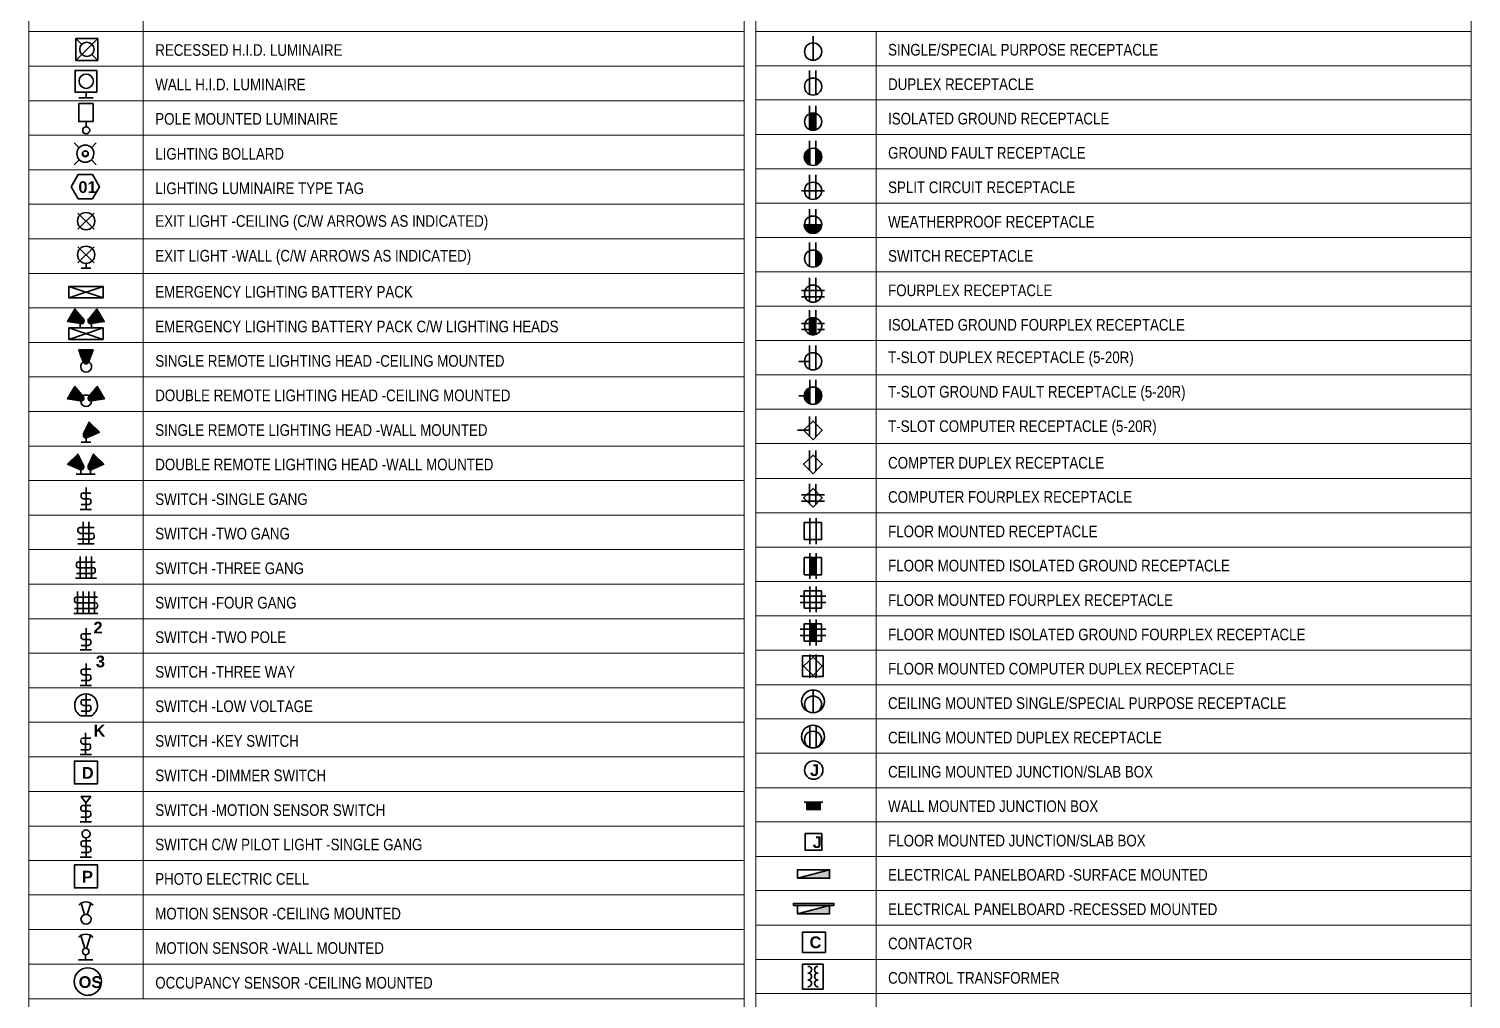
# Model space of a CAD drawing. Header units: millimetres. Extents: x -50.9 to 35.9, y -72.5 to 23.3.
# Drawn here: x 16.67 to 26.59, y 10.69 to 17.36 of the extents above; entities that cross this region are included whole.
import ezdxf

# ---------------------------------------------------------------- set-up
doc = ezdxf.new("R2010")
doc.units = ezdxf.units.MM
doc.layers.add('PDF2_Geometry', color=7, linetype='Continuous')
doc.layers.add('PDF2_Text', color=7, linetype='Continuous')
doc.layers.add('PDF2_Solid Fills', color=7, linetype='Continuous', true_color=0x7f7f7f)
doc.styles.add('PDF Arial Narrow', font='ARIALN.TTF')
doc.styles.add('PDF ArialRoundedMT Bold', font='arialbd.ttf')

msp = doc.modelspace()

# ---------------------------------------------------------------- hatches: boundary and pattern name
at = {"layer": 'PDF2_Solid Fills', "transparency": 33554559}
for points in [[(22.0769, 16.6661), (22.0835, 16.6661), (22.0835, 16.7778), (22.0769, 16.7794), (22.0485, 16.7794), (22.0402, 16.7778), (22.0402, 16.6661), (22.0485, 16.6661), (22.0552, 16.6645), (22.0702, 16.6628), (22.0702, 16.6645)], [(22.0202, 16.4411), (22.0419, 16.4261), (22.0419, 16.5345), (22.0385, 16.5345), (22.0152, 16.5161), (22.0052, 16.4961), (22.0069, 16.4628)], [(22.1119, 16.5161), (22.0869, 16.5345), (22.0835, 16.5345), (22.0835, 16.4261), (22.1102, 16.4461), (22.1202, 16.4678), (22.1219, 16.4945)], [(22.1202, 15.9995), (22.1219, 16.0128), (22.0052, 16.0128), (22.0085, 15.9911), (22.0252, 15.9711), (22.0469, 15.9578), (22.0785, 15.9561), (22.1085, 15.9761)], [(22.0969, 15.8312), (22.0869, 15.8362), (22.0835, 15.8362), (22.0835, 15.7278), (22.1002, 15.7362), (22.1169, 15.7578), (22.1202, 15.7995), (22.1119, 15.8162)], [(17.0521, 15.3612), (16.9921, 15.4345), (16.9904, 15.4345), (16.9404, 15.3495), (16.9754, 15.3445), (17.0387, 15.3362), (17.0504, 15.3445)], [(17.1921, 15.3478), (17.1437, 15.4345), (17.1421, 15.4345), (17.0804, 15.3578), (17.0887, 15.3378), (17.1037, 15.3362)], [(22.0802, 15.2612), (22.0835, 15.2612), (22.0835, 15.3728), (22.0769, 15.3745), (22.0485, 15.3745), (22.0402, 15.3728), (22.0402, 15.2612), (22.0452, 15.2612), (22.0552, 15.2578), (22.0702, 15.2562), (22.0702, 15.2578)], [(17.0854, 15.0745), (17.1154, 15.1545), (17.0187, 15.1545), (17.0521, 15.0662), (17.0704, 15.0579)], [(17.0471, 14.8379), (16.9904, 14.9029), (16.9887, 14.9029), (16.9387, 14.8195), (16.9737, 14.8145), (16.9937, 14.8112), (17.0371, 14.8045), (17.0487, 14.8145)], [(17.1937, 14.8179), (17.1454, 14.9029), (17.1437, 14.9029), (17.0821, 14.8279), (17.0871, 14.8079), (17.1054, 14.8045)], [(22.0185, 14.7979), (22.0419, 14.7845), (22.0419, 14.8929), (22.0385, 14.8929), (22.0152, 14.8729), (22.0052, 14.8529), (22.0069, 14.8195)], [(22.0969, 14.8879), (22.0869, 14.8929), (22.0835, 14.8929), (22.0835, 14.7845), (22.1002, 14.7929), (22.1169, 14.8145), (22.1202, 14.8562), (22.1119, 14.8729)], [(17.1587, 14.5895), (17.0904, 14.6579), (17.0887, 14.6579), (17.0487, 14.5729), (17.0521, 14.5579), (17.0704, 14.5495)], [(17.0487, 14.3612), (17.0121, 14.4379), (17.0087, 14.4379), (16.9404, 14.3695), (17.0371, 14.3295), (17.0487, 14.3445)], [(17.1887, 14.3695), (17.1204, 14.4379), (17.1187, 14.4379), (17.0804, 14.3529), (17.0837, 14.3379), (17.1021, 14.3295)], [(21.9569, 11.5247), (22.1769, 11.523), (22.1769, 11.5813), (22.1719, 11.5813)], [(21.9569, 11.2797), (22.1769, 11.278), (22.1769, 11.3363), (22.1719, 11.3363)]]:
    msp.add_hatch(color=256, dxfattribs=at).paths.add_polyline_path(points)

# ---------------------------------------------------------------- linework, layer by layer
at = {"layer": 'PDF2_Geometry', "lineweight": 20}
for points in [[(21.5519, 10.6947), (16.6738, 10.6947), (16.6738, 21.8492), (21.5902, 21.8492), (21.5902, 5.4666)], [(21.5902, 21.8492), (21.5902, 10.6947), (21.5902, 3.8933), (16.6738, 3.8933), (16.6738, 10.6947), (21.5902, 10.6947)], [(21.6702, 6.7882), (26.5867, 6.7882), (26.5867, 21.8492), (21.6702, 21.8492), (21.6702, 6.7882), (21.6702, 10.493), (26.5867, 10.493), (26.5867, 17.5777), (26.5867, 21.8492)], [(21.6702, 21.8492), (21.6702, 17.5777), (21.6702, 10.493), (26.5084, 10.493)], [(17.4604, 21.6142), (17.4604, 10.6947)], [(16.6738, 17.3411), (21.5902, 17.3411)], [(21.6702, 17.3428), (26.5867, 17.3428)], [(22.4969, 17.3428), (22.4969, 10.493)], [(16.6738, 17.1044), (21.5902, 17.1044)], [(21.6702, 17.1061), (26.5867, 17.1061)], [(16.6738, 16.8661), (21.5902, 16.8661)], [(21.6702, 16.8711), (26.5867, 16.8711)], [(16.6738, 16.6295), (21.5902, 16.6295)], [(21.6702, 16.6345), (26.5867, 16.6345)], [(16.6738, 16.3911), (21.5902, 16.3911)], [(21.6702, 16.3978), (26.5867, 16.3978)], [(21.6702, 16.1628), (26.5867, 16.1628)], [(16.6738, 16.1545), (21.5902, 16.1545)], [(16.6738, 15.9178), (21.5902, 15.9178)], [(21.6702, 15.9261), (26.5867, 15.9261)], [(16.6738, 15.6795), (21.5902, 15.6795)], [(21.6702, 15.6895), (26.5867, 15.6895)], [(16.6738, 15.4428), (21.5902, 15.4428)], [(21.6702, 15.4545), (26.5867, 15.4545)], [(16.6738, 15.2045), (21.5902, 15.2045)], [(21.6702, 15.2178), (26.5867, 15.2178)], [(21.6702, 14.9812), (26.5867, 14.9812)], [(16.6738, 14.9679), (21.5902, 14.9679)], [(16.6738, 14.7295), (21.5902, 14.7295)], [(21.6702, 14.7462), (26.5867, 14.7462)], [(16.6738, 14.4929), (21.5902, 14.4929)], [(21.6702, 14.5095), (26.5867, 14.5095)], [(16.6738, 14.2562), (21.5902, 14.2562)], [(21.6702, 14.2695), (26.5867, 14.2695)], [(16.6738, 14.0179), (21.5902, 14.0179)], [(21.6702, 14.0346), (26.5867, 14.0346)], [(16.6738, 13.7812), (21.5902, 13.7812)], [(21.6702, 13.7979), (26.5867, 13.7979)], [(16.6738, 13.5429), (21.5902, 13.5429)], [(21.6702, 13.5612), (26.5867, 13.5612)], [(16.6738, 13.3063), (21.5902, 13.3063)], [(21.6702, 13.3263), (26.5867, 13.3263)], [(21.6702, 13.0896), (26.5867, 13.0896)], [(16.6738, 13.0696), (21.5902, 13.0696)], [(16.6738, 12.8313), (21.5902, 12.8313)], [(21.6702, 12.8529), (26.5867, 12.8529)], [(16.6738, 12.5946), (21.5902, 12.5946)], [(21.6702, 12.6179), (26.5867, 12.6179)], [(16.6738, 12.3563), (21.5902, 12.3563)], [(21.6702, 12.3813), (26.5867, 12.3813)], [(16.6738, 12.1196), (21.5902, 12.1196)], [(21.6702, 12.1446), (26.5867, 12.1446)], [(21.6702, 11.9096), (26.5867, 11.9096)], [(16.6738, 11.8813), (21.5902, 11.8813)], [(16.6738, 11.6447), (21.5902, 11.6447)], [(21.6702, 11.673), (26.5867, 11.673)], [(16.6738, 11.408), (21.5902, 11.408)], [(21.6702, 11.438), (26.5867, 11.438)], [(16.6738, 11.1697), (21.5902, 11.1697)], [(21.6702, 11.2013), (26.5867, 11.2013)], [(16.6738, 10.933), (21.5902, 10.933)], [(21.6702, 10.9647), (26.5867, 10.9647)], [(21.6702, 10.7297), (26.5867, 10.7297)]]:
    msp.add_lwpolyline(points, dxfattribs=at)
at = {"layer": 'PDF2_Geometry', "lineweight": 35}
for points in [[(17.0371, 17.2528), (16.9971, 17.2928)], [(17.1471, 17.2928), (16.9971, 17.1428)], [(17.1071, 17.1828), (17.1471, 17.1428)], [(22.0402, 17.0728), (22.0402, 16.9078)], [(22.0835, 17.0728), (22.0835, 16.9061)], [(17.0171, 16.8861), (17.1154, 16.8861)], [(17.0671, 16.9244), (17.0671, 16.8861)], [(22.0402, 16.8311), (22.0402, 16.6661)], [(22.0835, 16.8311), (22.0835, 16.6661)], [(17.0671, 16.7228), (17.0671, 16.6845)], [(16.9854, 16.5761), (17.0187, 16.5428)], [(17.1371, 16.5761), (17.1037, 16.5428)], [(22.0402, 16.5911), (22.0402, 16.4245)], [(22.0835, 16.5911), (22.0835, 16.4245)], [(16.9854, 16.4261), (17.0187, 16.4595)], [(17.1371, 16.4261), (17.1037, 16.4595)], [(22.0402, 16.3561), (22.0402, 16.1911)], [(22.0835, 16.3561), (22.0835, 16.1911)], [(21.9835, 16.2461), (22.1419, 16.2461)], [(17.0104, 15.9828), (17.1221, 16.0928)], [(17.1221, 15.9828), (17.0104, 16.0928)], [(22.0402, 16.1211), (22.0402, 16.0128)], [(22.0835, 16.1211), (22.0835, 16.0128)], [(22.0035, 16.0128), (22.1219, 16.0128)], [(17.0104, 15.7512), (17.1221, 15.8628)], [(17.1221, 15.7512), (17.0104, 15.8628)], [(22.0402, 15.8911), (22.0402, 15.7262)], [(22.0835, 15.8911), (22.0835, 15.7262)], [(17.0337, 15.7145), (17.1004, 15.7145)], [(17.1837, 15.5895), (16.9487, 15.5895), (17.1837, 15.5112), (17.1837, 15.5895), (16.9487, 15.5112), (16.9487, 15.5895)], [(22.0402, 15.6495), (22.0402, 15.4845)], [(22.0835, 15.6495), (22.0835, 15.4845)], [(16.9487, 15.5112), (17.1837, 15.5112)], [(21.9835, 15.5612), (22.1419, 15.5612)], [(21.9835, 15.5178), (22.1419, 15.5178)], [(17.0304, 15.3345), (16.9404, 15.3478), (16.9904, 15.4345), (17.0487, 15.3645)], [(17.1021, 15.3345), (17.1921, 15.3478), (17.1421, 15.4345), (17.0854, 15.3645)], [(22.0402, 15.4262), (22.0402, 15.2612)], [(22.0835, 15.4262), (22.0835, 15.2595)], [(17.1837, 15.3045), (16.9487, 15.3045), (17.1837, 15.2262), (17.1837, 15.3045), (16.9487, 15.2262), (16.9487, 15.3045)], [(17.0271, 15.3045), (17.0271, 15.3345)], [(17.1054, 15.3045), (17.1054, 15.3345)], [(21.9835, 15.3362), (22.0335, 15.3362)], [(21.9835, 15.2945), (22.0335, 15.2945)], [(22.1419, 15.3362), (22.0935, 15.3362)], [(22.1419, 15.2945), (22.0935, 15.2945)], [(16.9487, 15.2262), (17.1837, 15.2262)], [(22.0402, 15.1845), (22.0402, 15.0195)], [(22.0835, 15.1845), (22.0835, 15.0195)], [(17.0487, 15.0695), (17.0171, 15.1545), (17.1154, 15.1545), (17.0837, 15.0695)], [(21.9669, 15.0745), (22.0402, 15.0745)], [(17.0287, 14.8029), (16.9387, 14.8179), (16.9887, 14.9029), (17.0471, 14.8329)], [(17.1037, 14.8029), (17.1937, 14.8179), (17.1437, 14.9029), (17.0871, 14.8329)], [(22.0419, 14.9479), (22.0419, 14.7829)], [(22.0835, 14.9479), (22.0835, 14.7829)], [(21.9669, 14.8379), (22.0419, 14.8379)], [(22.0402, 14.6962), (22.0402, 14.5579)], [(22.0835, 14.6962), (22.0835, 14.5579)], [(17.0754, 14.5512), (17.1587, 14.5879), (17.0887, 14.6579), (17.0504, 14.5762)], [(21.9569, 14.6012), (22.0402, 14.6012)], [(17.0337, 14.5195), (17.0987, 14.5195)], [(17.0671, 14.5479), (17.0671, 14.5195)], [(17.0237, 14.3312), (16.9404, 14.3679), (17.0104, 14.4379), (17.0487, 14.3562)], [(17.1054, 14.3312), (17.1887, 14.3679), (17.1187, 14.4379), (17.0804, 14.3562)], [(22.0402, 14.4629), (22.0402, 14.3245)], [(22.0835, 14.4629), (22.0835, 14.3245)], [(16.9987, 14.2995), (17.1304, 14.2995)], [(17.0321, 14.3279), (17.0321, 14.2995)], [(17.0971, 14.3279), (17.0971, 14.2995)], [(17.0671, 14.2079), (17.0671, 14.0579)], [(22.0402, 14.2329), (22.0402, 14.0946)], [(22.0835, 14.2312), (22.0835, 14.0946)], [(17.0337, 14.1596), (17.0337, 14.1396)], [(17.0337, 14.0912), (17.0871, 14.0912)], [(17.0454, 14.1696), (17.1004, 14.1696)], [(17.0454, 14.1296), (17.0871, 14.1296)], [(17.1004, 14.1012), (17.1004, 14.1212)], [(21.9835, 14.1579), (22.1419, 14.1579)], [(21.9835, 14.1146), (22.1419, 14.1146)], [(17.0271, 14.0579), (17.1054, 14.0579)], [(22.0419, 13.8196), (22.0419, 13.9979)], [(22.0852, 13.8196), (22.0852, 13.9979)], [(17.0104, 13.9229), (17.0104, 13.9029)], [(17.0237, 13.9329), (17.1221, 13.9329)], [(17.0237, 13.8929), (17.1087, 13.8929)], [(17.0471, 13.9712), (17.0471, 13.8212)], [(17.0854, 13.9712), (17.0854, 13.8212)], [(17.1221, 13.8629), (17.1221, 13.8829)], [(17.0104, 13.8529), (17.1087, 13.8529)], [(17.0104, 13.8212), (17.1221, 13.8212)], [(17.0021, 13.6862), (17.0021, 13.6662)], [(17.0154, 13.6946), (17.1304, 13.6946)], [(17.0271, 13.7329), (17.0271, 13.5846)], [(17.0671, 13.7329), (17.0671, 13.5846)], [(17.1054, 13.7329), (17.1054, 13.5846)], [(22.0419, 13.5796), (22.0419, 13.7562)], [(22.0852, 13.5796), (22.0852, 13.7562)], [(16.9954, 13.5846), (17.1387, 13.5846)], [(17.0021, 13.6162), (17.1171, 13.6162)], [(17.0154, 13.6562), (17.1171, 13.6562)], [(17.1304, 13.6262), (17.1304, 13.6462)], [(17.0071, 13.4929), (17.0071, 13.3429)], [(17.0471, 13.4929), (17.0471, 13.3429)], [(17.0854, 13.4929), (17.0854, 13.3429)], [(17.1254, 13.4929), (17.1254, 13.3429)], [(22.0419, 13.3513), (22.0419, 13.5279)], [(22.0852, 13.3513), (22.0852, 13.5279)], [(16.9871, 13.4446), (16.9871, 13.4246)], [(17.0004, 13.4546), (17.1454, 13.4546)], [(17.0004, 13.4146), (17.1321, 13.4146)], [(17.1454, 13.3846), (17.1454, 13.4046)], [(22.1519, 13.4612), (21.9752, 13.4612)], [(22.1519, 13.4179), (21.9752, 13.4179)], [(16.9837, 13.3429), (17.1487, 13.3429)], [(16.9871, 13.3763), (17.1321, 13.3763)], [(22.0419, 13.1229), (22.0419, 13.3013)], [(22.0852, 13.1229), (22.0852, 13.3013)], [(17.0337, 13.1929), (17.0337, 13.1729)], [(17.0454, 13.2029), (17.1004, 13.2029)], [(17.0671, 13.2413), (17.0671, 13.0913)], [(22.1519, 13.2346), (21.9752, 13.2346)], [(22.1519, 13.1913), (21.9752, 13.1913)], [(17.0271, 13.0913), (17.1054, 13.0913)], [(17.0337, 13.1229), (17.0871, 13.1229)], [(17.0454, 13.1629), (17.0871, 13.1629)], [(17.1004, 13.1329), (17.1004, 13.1529)], [(17.0671, 12.9979), (17.0671, 12.8479)], [(22.0419, 12.8996), (22.0419, 13.0596)], [(22.0852, 12.8996), (22.0852, 13.0596)], [(17.0337, 12.9496), (17.0337, 12.9296)], [(17.0454, 12.9596), (17.1004, 12.9596)], [(17.0454, 12.9196), (17.0871, 12.9196)], [(17.1004, 12.8896), (17.1004, 12.9096)], [(17.0271, 12.8479), (17.1054, 12.8479)], [(17.0337, 12.8813), (17.0871, 12.8813)], [(17.0671, 12.7879), (17.0671, 12.6379)], [(17.0337, 12.7396), (17.0337, 12.7196)], [(17.0454, 12.7496), (17.1004, 12.7496)], [(17.0454, 12.7096), (17.0871, 12.7096)], [(17.1004, 12.6813), (17.1004, 12.7013)], [(17.0304, 12.6379), (17.1037, 12.6379)], [(17.0337, 12.6713), (17.0871, 12.6713)], [(17.0637, 12.523), (17.0637, 12.373)], [(22.0419, 12.4196), (22.0419, 12.5713)], [(22.0852, 12.4196), (22.0852, 12.5713)], [(17.0304, 12.4746), (17.0304, 12.4546)], [(17.0304, 12.4063), (17.0837, 12.4063)], [(17.0437, 12.4846), (17.0987, 12.4846)], [(17.0437, 12.4446), (17.0837, 12.4446)], [(17.0971, 12.4163), (17.0971, 12.4346)], [(17.0254, 12.373), (17.1037, 12.373)], [(17.0321, 12.013), (17.0321, 11.993)], [(17.0454, 12.023), (17.1004, 12.023)], [(17.0654, 12.0413), (17.0654, 11.9113)], [(22.0019, 12.0446), (22.1319, 12.0446)], [(17.0254, 11.9113), (17.1037, 11.9113)], [(17.0321, 11.943), (17.0854, 11.943)], [(17.0454, 11.983), (17.0854, 11.983)], [(17.0987, 11.953), (17.0987, 11.973)], [(17.0671, 11.798), (17.0671, 11.668)], [(17.0337, 11.7697), (17.0337, 11.7497)], [(17.0337, 11.6997), (17.0871, 11.6997)], [(17.0454, 11.7797), (17.1004, 11.7797)], [(17.0454, 11.7397), (17.0871, 11.7397)], [(17.1004, 11.7097), (17.1004, 11.7297)], [(17.0271, 11.668), (17.1054, 11.668)], [(17.0571, 11.273), (17.0337, 11.3513)], [(17.0754, 11.273), (17.0987, 11.3513)], [(17.0587, 11.0397), (17.0321, 11.1297)], [(17.0704, 11.0397), (17.0971, 11.1297)], [(17.0154, 10.963), (17.1137, 10.963)], [(17.0637, 10.963), (17.0637, 10.9963)], [(22.0285, 10.9164), (22.0352, 10.9164)], [(22.0969, 10.9164), (22.0902, 10.9164)], [(22.0285, 10.8697), (22.0352, 10.8697)], [(22.0285, 10.823), (22.0352, 10.823)], [(22.0985, 10.8697), (22.0902, 10.8697)], [(22.0985, 10.823), (22.0902, 10.823)], [(22.0285, 10.7764), (22.0352, 10.7764)], [(22.0985, 10.7764), (22.0902, 10.7764)]]:
    msp.add_lwpolyline(points, dxfattribs=at)
for points in [[(17.1471, 17.2928), (17.1471, 17.1428), (16.9971, 17.1428), (16.9971, 17.2928)], [(17.1404, 17.0744), (17.1404, 16.9244), (16.9921, 16.9244), (16.9921, 17.0744)], [(17.1154, 16.7228), (17.0171, 16.7228), (17.0171, 16.8461), (17.1154, 16.8461)], [(22.0402, 16.6661), (22.0552, 16.6628), (22.0702, 16.6628), (22.0835, 16.6661), (22.0835, 16.7761), (22.0702, 16.7794), (22.0552, 16.7794), (22.0402, 16.7761)], [(22.0419, 16.4245), (22.0419, 16.5345), (22.0285, 16.5278), (22.0185, 16.5195), (22.0102, 16.5078), (22.0052, 16.4945), (22.0035, 16.4795), (22.0052, 16.4661), (22.0102, 16.4528), (22.0185, 16.4411), (22.0285, 16.4311)], [(22.0835, 16.4245), (22.0969, 16.4311), (22.1069, 16.4411), (22.1152, 16.4528), (22.1202, 16.4661), (22.1219, 16.4795), (22.1202, 16.4945), (22.1152, 16.5078), (22.1069, 16.5195), (22.0969, 16.5278), (22.0835, 16.5345)], [(16.9654, 16.2745), (17.0137, 16.1911), (17.1104, 16.1911), (17.1604, 16.2745), (17.1104, 16.3595), (17.0137, 16.3595)], [(22.1219, 16.0128), (22.0035, 16.0128), (22.0052, 15.9978), (22.0119, 15.9828), (22.0219, 15.9711), (22.0335, 15.9611), (22.0469, 15.9561), (22.0635, 15.9545), (22.0785, 15.9561), (22.0919, 15.9611), (22.1052, 15.9711), (22.1135, 15.9828), (22.1202, 15.9978)], [(22.0835, 15.7262), (22.0969, 15.7328), (22.1069, 15.7412), (22.1152, 15.7528), (22.1202, 15.7662), (22.1219, 15.7812), (22.1202, 15.7945), (22.1152, 15.8078), (22.1069, 15.8195), (22.0969, 15.8295), (22.0835, 15.8362)], [(16.9904, 15.4345), (16.9404, 15.3478), (16.9854, 15.3412), (17.0304, 15.3345), (17.0337, 15.3328), (17.0387, 15.3345), (17.0437, 15.3362), (17.0471, 15.3395), (17.0504, 15.3428), (17.0521, 15.3478), (17.0521, 15.3528), (17.0521, 15.3562), (17.0504, 15.3612), (17.0471, 15.3645)], [(17.1421, 15.4345), (17.0854, 15.3645), (17.0821, 15.3612), (17.0804, 15.3562), (17.0804, 15.3528), (17.0821, 15.3478), (17.0837, 15.3428), (17.0854, 15.3395), (17.0887, 15.3362), (17.0937, 15.3345), (17.0987, 15.3328), (17.1037, 15.3345), (17.1471, 15.3412), (17.1921, 15.3478)], [(22.0402, 15.2612), (22.0552, 15.2562), (22.0702, 15.2562), (22.0835, 15.2612), (22.0835, 15.3712), (22.0702, 15.3745), (22.0552, 15.3745), (22.0402, 15.3712)], [(17.1154, 15.1545), (17.0171, 15.1545), (17.0321, 15.1128), (17.0487, 15.0695), (17.0504, 15.0662), (17.0537, 15.0628), (17.0571, 15.0595), (17.0621, 15.0579), (17.0671, 15.0579), (17.0704, 15.0579), (17.0754, 15.0595), (17.0787, 15.0628), (17.0821, 15.0662), (17.0837, 15.0695)], [(16.9887, 14.9029), (16.9387, 14.8179), (16.9837, 14.8112), (17.0287, 14.8029), (17.0337, 14.8029), (17.0371, 14.8029), (17.0421, 14.8062), (17.0454, 14.8079), (17.0487, 14.8129), (17.0504, 14.8162), (17.0504, 14.8212), (17.0504, 14.8262), (17.0487, 14.8295), (17.0471, 14.8345)], [(17.1437, 14.9029), (17.0871, 14.8345), (17.0837, 14.8295), (17.0821, 14.8262), (17.0821, 14.8212), (17.0837, 14.8162), (17.0854, 14.8129), (17.0871, 14.8079), (17.0921, 14.8062), (17.0954, 14.8029), (17.1004, 14.8029), (17.1054, 14.8029), (17.1487, 14.8112), (17.1937, 14.8179)], [(22.0419, 14.7829), (22.0419, 14.8929), (22.0285, 14.8862), (22.0185, 14.8762), (22.0102, 14.8645), (22.0052, 14.8512), (22.0035, 14.8379), (22.0052, 14.8229), (22.0102, 14.8095), (22.0185, 14.7979), (22.0285, 14.7895)], [(22.0835, 14.7829), (22.0969, 14.7895), (22.1069, 14.7979), (22.1152, 14.8095), (22.1202, 14.8229), (22.1219, 14.8379), (22.1202, 14.8512), (22.1152, 14.8645), (22.1069, 14.8762), (22.0969, 14.8862), (22.0835, 14.8929)], [(17.0887, 14.6579), (17.0504, 14.5762), (17.0487, 14.5712), (17.0487, 14.5679), (17.0487, 14.5629), (17.0504, 14.5579), (17.0537, 14.5545), (17.0571, 14.5512), (17.0621, 14.5495), (17.0671, 14.5495), (17.0704, 14.5495), (17.0754, 14.5512), (17.1171, 14.5695), (17.1587, 14.5879)], [(22.0635, 14.5362), (21.9985, 14.6012), (22.0635, 14.6645), (22.1269, 14.6012)], [(17.0104, 14.4379), (16.9404, 14.3679), (16.9821, 14.3495), (17.0237, 14.3312), (17.0271, 14.3295), (17.0321, 14.3295), (17.0371, 14.3295), (17.0404, 14.3312), (17.0437, 14.3345), (17.0471, 14.3379), (17.0487, 14.3429), (17.0504, 14.3479), (17.0504, 14.3512), (17.0487, 14.3562)], [(17.1187, 14.4379), (17.0821, 14.3562), (17.0804, 14.3512), (17.0804, 14.3479), (17.0804, 14.3429), (17.0821, 14.3379), (17.0854, 14.3345), (17.0887, 14.3312), (17.0937, 14.3295), (17.0971, 14.3295), (17.1021, 14.3295), (17.1071, 14.3312), (17.1487, 14.3495), (17.1887, 14.3679)], [(22.0635, 14.3029), (21.9985, 14.3679), (22.0635, 14.4312), (22.1269, 14.3679)], [(22.0635, 14.0729), (21.9985, 14.1362), (22.0635, 14.2012), (22.1269, 14.1362)], [(22.1219, 13.9679), (22.1219, 13.8496), (22.0035, 13.8496), (22.0035, 13.9679)], [(22.1219, 13.7262), (22.1219, 13.6079), (22.0035, 13.6079), (22.0035, 13.7262)], [(22.0419, 13.6079), (22.0852, 13.6079), (22.0852, 13.7262), (22.0419, 13.7262)], [(22.1219, 13.4979), (22.1219, 13.3796), (22.0035, 13.3796), (22.0035, 13.4979)], [(22.1219, 13.2713), (22.1219, 13.1529), (22.0035, 13.1529), (22.0035, 13.2713)], [(22.0419, 13.1529), (22.0852, 13.1529), (22.0852, 13.2713), (22.0419, 13.2713)], [(22.1335, 13.0513), (22.1335, 12.9096), (21.9919, 12.9096), (21.9919, 13.0513)], [(22.0635, 12.9163), (21.9985, 12.9796), (22.0635, 13.0429), (22.1269, 12.9796)], [(17.1454, 12.1713), (17.1454, 12.328), (16.9871, 12.328), (16.9871, 12.1713)], [(17.1004, 12.0846), (17.0654, 12.0413), (17.0337, 12.0846)], [(22.1135, 12.0446), (22.1135, 11.9946), (22.0219, 11.9946), (22.0219, 12.0446)], [(22.1135, 11.9946), (22.1135, 12.0446), (22.0219, 12.0446), (22.0219, 11.9946)], [(22.1235, 11.8296), (22.1235, 11.7147), (22.0102, 11.7147), (22.0102, 11.8296)], [(17.1454, 11.4563), (17.1454, 11.6147), (16.9871, 11.6147), (16.9871, 11.4563)], [(22.1769, 11.523), (21.9569, 11.523), (21.9569, 11.5813), (22.1769, 11.5813)], [(22.1769, 11.5813), (21.9569, 11.523), (22.1769, 11.523)], [(21.9285, 11.3363), (22.2069, 11.3363), (22.2069, 11.3497), (21.9285, 11.3497)], [(22.1769, 11.278), (21.9569, 11.278), (21.9569, 11.3363), (22.1769, 11.3363)], [(22.1769, 11.3363), (21.9569, 11.278), (22.1769, 11.278)], [(22.1485, 11.1513), (22.1485, 11.013), (21.9902, 11.013), (21.9902, 11.1513)], [(22.1335, 10.9314), (22.1335, 10.7614), (21.9919, 10.7614), (21.9919, 10.9314)]]:
    msp.add_lwpolyline(points, close=True, dxfattribs=at)
for points in [[(22.0635, 17.3094), (22.0635, 17.1444, 0.416667), (22.1235, 17.2044)], [(17.1271, 15.8078, -0.416667), (17.0671, 15.7478), (17.0671, 15.7145)], [(22.0635, 12.6579), (22.0635, 12.8163, 0.414894), (21.9852, 12.7379, 0.414894), (22.0635, 12.6596, 0.414894), (22.1419, 12.7379, 0.414894), (22.0635, 12.8163)], [(22.0052, 12.7179, 0.417898), (22.0635, 12.6596, 0.407143), (22.1219, 12.7179)], [(22.0052, 12.4763, 0.417898), (22.0635, 12.418, 0.407143), (22.1219, 12.4763)]]:
    msp.add_lwpolyline(points, format="xyb", dxfattribs=at)
for points in [[(17.0621, 16.4845, 0.409091), (17.0804, 16.5028, -0.409091)], [(22.0635, 12.5746, 0.414894), (21.9852, 12.4963, 0.414894), (22.0635, 12.418, 0.414894), (22.1419, 12.4963, 0.414894)], [(22.0685, 12.3296, 0.414474), (22.0052, 12.2663, 0.414474), (22.0685, 12.203, 0.414474), (22.1319, 12.2663, 0.414474)]]:
    msp.add_lwpolyline(points, format="xyb", close=True, dxfattribs=at)
at = {"layer": 'PDF2_Geometry', "lineweight": 18}
msp.add_lwpolyline([(22.4969, 10.7297), (22.4969, 15.4412)], dxfattribs=at)
at = {"layer": 'PDF2_Geometry', "lineweight": 35}
for centre, radius, start, end in [((17.0721, 17.2194), 0.0484, 90.04113, 179.95887), ((17.0671, 17.0011), 0.0484, 90.04113, 179.95887), ((22.0632, 16.9624), 0.058, 179.6401, 270.3599), ((22.0638, 16.7225), 0.0597, 269.76027, 0.23973), ((17.0624, 16.5032), 0.058, 359.6401, 90.3599), ((22.0638, 16.4809), 0.0597, 269.76027, 0.23973), ((22.0638, 16.2476), 0.0597, 269.76027, 0.23973), ((17.0673, 16.0392), 0.0597, 269.76027, 0.23973), ((22.0638, 16.0142), 0.0597, 269.76027, 0.23973), ((22.0632, 15.7808), 0.058, 179.6401, 270.3599), ((22.0638, 15.5409), 0.0597, 269.76027, 0.23973), ((17.0352, 15.353), 0.0185, 270.50195, 359.49805), ((22.0632, 15.3158), 0.058, 179.6401, 270.3599), ((22.0638, 15.0759), 0.0597, 269.76027, 0.23973), ((17.0336, 14.8214), 0.0185, 270.50195, 359.49805), ((22.0638, 14.8393), 0.0597, 269.76027, 0.23973), ((17.0705, 12.7099), 0.0818, 180.22365, 239.26611), ((17.0667, 11.8283), 0.0263, 89.25267, 180.74733), ((17.0786, 10.8132), 0.0932, 89.90564, 180.09436), ((17.0777, 10.8141), 0.096, 270.61942, 359.38058)]:
    msp.add_arc(centre, radius, start, end, dxfattribs=at)
for points in [[(17.0721, 17.2678), (17.0987, 17.2678), (17.1221, 17.2461), (17.1221, 17.2194)], [(22.0052, 17.2044), (22.0052, 17.2378), (22.0302, 17.2628), (22.0635, 17.2628)], [(22.0635, 17.2628), (22.0969, 17.2628), (22.1235, 17.2378), (22.1235, 17.2044)], [(17.0721, 17.1694), (17.0454, 17.1694), (17.0237, 17.1928), (17.0237, 17.2194)], [(17.1221, 17.2194), (17.1221, 17.1928), (17.0987, 17.1694), (17.0721, 17.1694)], [(22.0635, 17.1444), (22.0302, 17.1444), (22.0052, 17.1711), (22.0052, 17.2044)], [(17.0671, 16.9511), (17.0404, 16.9511), (17.0187, 16.9744), (17.0187, 17.0011)], [(17.0671, 17.0494), (17.0937, 17.0494), (17.1171, 17.0278), (17.1171, 17.0011)], [(17.1171, 17.0011), (17.1171, 16.9744), (17.0937, 16.9511), (17.0671, 16.9511)], [(22.0052, 16.9628), (22.0052, 16.9961), (22.0302, 17.0211), (22.0635, 17.0211)], [(22.0635, 17.0211), (22.0969, 17.0211), (22.1235, 16.9961), (22.1235, 16.9628)], [(22.1235, 16.9628), (22.1235, 16.9311), (22.0969, 16.9044), (22.0635, 16.9044)], [(22.0052, 16.7228), (22.0052, 16.7561), (22.0302, 16.7811), (22.0635, 16.7811)], [(22.0635, 16.7811), (22.0969, 16.7811), (22.1235, 16.7561), (22.1235, 16.7228)], [(17.0437, 16.6628), (17.0437, 16.6761), (17.0537, 16.6861), (17.0671, 16.6861)], [(17.0437, 16.6628), (17.0437, 16.6761), (17.0537, 16.6861), (17.0671, 16.6861)], [(17.0671, 16.6378), (17.0537, 16.6378), (17.0437, 16.6495), (17.0437, 16.6628)], [(17.0671, 16.6378), (17.0537, 16.6378), (17.0437, 16.6495), (17.0437, 16.6628)], [(17.0671, 16.6861), (17.0804, 16.6861), (17.0921, 16.6761), (17.0921, 16.6628)], [(17.0671, 16.6861), (17.0804, 16.6861), (17.0921, 16.6761), (17.0921, 16.6628)], [(17.0921, 16.6628), (17.0921, 16.6495), (17.0804, 16.6378), (17.0671, 16.6378)], [(17.0921, 16.6628), (17.0921, 16.6495), (17.0804, 16.6378), (17.0671, 16.6378)], [(22.0635, 16.6628), (22.0302, 16.6628), (22.0052, 16.6895), (22.0052, 16.7228)], [(17.0037, 16.5028), (17.0037, 16.5361), (17.0287, 16.5611), (17.0621, 16.5611)], [(17.0621, 16.4428), (17.0287, 16.4428), (17.0037, 16.4695), (17.0037, 16.5028)], [(17.0421, 16.5011), (17.0421, 16.5128), (17.0504, 16.5211), (17.0621, 16.5211)], [(17.0621, 16.4811), (17.0504, 16.4811), (17.0421, 16.4911), (17.0421, 16.5011)], [(17.0437, 16.5028), (17.0437, 16.5128), (17.0504, 16.5195), (17.0621, 16.5195)], [(17.0437, 16.5028), (17.0437, 16.5128), (17.0504, 16.5195), (17.0621, 16.5195)], [(17.0621, 16.4845), (17.0504, 16.4845), (17.0437, 16.4928), (17.0437, 16.5028)], [(17.0621, 16.4845), (17.0504, 16.4845), (17.0437, 16.4928), (17.0437, 16.5028)], [(17.0621, 16.5211), (17.0721, 16.5211), (17.0821, 16.5128), (17.0821, 16.5011)], [(17.0621, 16.5195), (17.0721, 16.5195), (17.0804, 16.5128), (17.0804, 16.5028)], [(17.0621, 16.5195), (17.0721, 16.5195), (17.0804, 16.5128), (17.0804, 16.5028)], [(17.1204, 16.5028), (17.1204, 16.4695), (17.0937, 16.4428), (17.0621, 16.4428)], [(17.0821, 16.5011), (17.0821, 16.4911), (17.0721, 16.4811), (17.0621, 16.4811)], [(22.0052, 16.4811), (22.0052, 16.5145), (22.0302, 16.5395), (22.0635, 16.5395)], [(22.0635, 16.4211), (22.0302, 16.4211), (22.0052, 16.4478), (22.0052, 16.4811)], [(22.0635, 16.5395), (22.0969, 16.5395), (22.1235, 16.5145), (22.1235, 16.4811)], [(22.0052, 16.2478), (22.0052, 16.2811), (22.0302, 16.3061), (22.0635, 16.3061)], [(22.0635, 16.3061), (22.0969, 16.3061), (22.1235, 16.2811), (22.1235, 16.2478)], [(22.0635, 16.1878), (22.0302, 16.1878), (22.0052, 16.2145), (22.0052, 16.2478)], [(17.0087, 16.0395), (17.0087, 16.0728), (17.0337, 16.0978), (17.0671, 16.0978)], [(17.0671, 16.0978), (17.1004, 16.0978), (17.1271, 16.0728), (17.1271, 16.0395)], [(22.0052, 16.0145), (22.0052, 16.0478), (22.0302, 16.0728), (22.0635, 16.0728)], [(22.0635, 16.0728), (22.0969, 16.0728), (22.1235, 16.0478), (22.1235, 16.0145)], [(17.0671, 15.9795), (17.0337, 15.9795), (17.0087, 16.0061), (17.0087, 16.0395)], [(22.0635, 15.9545), (22.0302, 15.9545), (22.0052, 15.9811), (22.0052, 16.0145)], [(17.0087, 15.8078), (17.0087, 15.8412), (17.0337, 15.8662), (17.0671, 15.8662)], [(17.0671, 15.8662), (17.1004, 15.8662), (17.1271, 15.8412), (17.1271, 15.8078)], [(17.0671, 15.7478), (17.0337, 15.7478), (17.0087, 15.7745), (17.0087, 15.8078)], [(22.0052, 15.7812), (22.0052, 15.8145), (22.0302, 15.8395), (22.0635, 15.8395)], [(22.0635, 15.8395), (22.0969, 15.8395), (22.1235, 15.8145), (22.1235, 15.7812)], [(22.1235, 15.7812), (22.1235, 15.7495), (22.0969, 15.7228), (22.0635, 15.7228)], [(22.0052, 15.5412), (22.0052, 15.5745), (22.0302, 15.5995), (22.0635, 15.5995)], [(22.0635, 15.5995), (22.0969, 15.5995), (22.1235, 15.5745), (22.1235, 15.5412)], [(22.0635, 15.4812), (22.0302, 15.4812), (22.0052, 15.5078), (22.0052, 15.5412)], [(17.0487, 15.3662), (17.0521, 15.3628), (17.0537, 15.3578), (17.0537, 15.3528)], [(17.0804, 15.3528), (17.0804, 15.3578), (17.0804, 15.3628), (17.0837, 15.3662)], [(22.0052, 15.3162), (22.0052, 15.3495), (22.0302, 15.3745), (22.0635, 15.3745)], [(22.0635, 15.3745), (22.0969, 15.3745), (22.1235, 15.3495), (22.1235, 15.3162)], [(17.0354, 15.3345), (17.0337, 15.3345), (17.0321, 15.3362), (17.0321, 15.3362)], [(17.0987, 15.3345), (17.0871, 15.3345), (17.0804, 15.3428), (17.0804, 15.3528)], [(17.1021, 15.3362), (17.1004, 15.3362), (17.1004, 15.3345), (17.0987, 15.3345)], [(22.1235, 15.3162), (22.1235, 15.2845), (22.0969, 15.2578), (22.0635, 15.2578)], [(17.0304, 15.0379), (17.0304, 15.0512), (17.0371, 15.0645), (17.0487, 15.0712)], [(17.0671, 15.0579), (17.0587, 15.0579), (17.0504, 15.0645), (17.0487, 15.0728)], [(17.0837, 15.0728), (17.0821, 15.0645), (17.0737, 15.0579), (17.0671, 15.0579)], [(17.0837, 15.0712), (17.0971, 15.0645), (17.1054, 15.0512), (17.1054, 15.0379)], [(22.0052, 15.0762), (22.0052, 15.1095), (22.0302, 15.1345), (22.0635, 15.1345)], [(22.0635, 15.0162), (22.0302, 15.0162), (22.0052, 15.0429), (22.0052, 15.0762)], [(22.0635, 15.1345), (22.0969, 15.1345), (22.1235, 15.1095), (22.1235, 15.0762)], [(17.0671, 14.9995), (17.0471, 14.9995), (17.0304, 15.0179), (17.0304, 15.0379)], [(17.1054, 15.0379), (17.1054, 15.0179), (17.0871, 14.9995), (17.0671, 14.9995)], [(22.0052, 14.8395), (22.0052, 14.8729), (22.0302, 14.8979), (22.0635, 14.8979)], [(22.0635, 14.8979), (22.0969, 14.8979), (22.1235, 14.8729), (22.1235, 14.8395)], [(17.0337, 14.8029), (17.0321, 14.8029), (17.0304, 14.8045), (17.0304, 14.8045)], [(17.0671, 14.7645), (17.0471, 14.7645), (17.0304, 14.7829), (17.0304, 14.8029)], [(17.0454, 14.8362), (17.0521, 14.8412), (17.0587, 14.8429), (17.0671, 14.8429)], [(17.0454, 14.8345), (17.0487, 14.8312), (17.0521, 14.8262), (17.0521, 14.8212)], [(17.0671, 14.8429), (17.0754, 14.8429), (17.0821, 14.8412), (17.0887, 14.8379)], [(17.1054, 14.8029), (17.1054, 14.7829), (17.0871, 14.7645), (17.0671, 14.7645)], [(17.0821, 14.8212), (17.0821, 14.8262), (17.0837, 14.8312), (17.0871, 14.8345)], [(17.1004, 14.8029), (17.0887, 14.8029), (17.0821, 14.8112), (17.0821, 14.8212)], [(17.1037, 14.8045), (17.1021, 14.8045), (17.1021, 14.8029), (17.1004, 14.8029)], [(22.0635, 14.7795), (22.0302, 14.7795), (22.0052, 14.8062), (22.0052, 14.8395)], [(17.0487, 14.5679), (17.0487, 14.5712), (17.0487, 14.5745), (17.0504, 14.5762)], [(17.0671, 14.5495), (17.0554, 14.5495), (17.0487, 14.5579), (17.0487, 14.5679)], [(17.0737, 14.5529), (17.0721, 14.5512), (17.0687, 14.5495), (17.0671, 14.5495)], [(17.0321, 14.3295), (17.0287, 14.3295), (17.0254, 14.3312), (17.0237, 14.3329)], [(17.0521, 14.3479), (17.0521, 14.3379), (17.0421, 14.3295), (17.0321, 14.3295)], [(17.0487, 14.3579), (17.0504, 14.3545), (17.0521, 14.3512), (17.0521, 14.3479)], [(17.0804, 14.3479), (17.0804, 14.3512), (17.0804, 14.3545), (17.0821, 14.3562)], [(17.0987, 14.3295), (17.0871, 14.3295), (17.0804, 14.3379), (17.0804, 14.3479)], [(17.1054, 14.3329), (17.1037, 14.3312), (17.1004, 14.3295), (17.0987, 14.3295)], [(17.0337, 14.1612), (17.0354, 14.1679), (17.0404, 14.1712), (17.0471, 14.1712)], [(17.0471, 14.1312), (17.0404, 14.1329), (17.0354, 14.1362), (17.0337, 14.1429)], [(17.0871, 14.1312), (17.0921, 14.1312), (17.0971, 14.1279), (17.0987, 14.1212)], [(17.0987, 14.1029), (17.0971, 14.0962), (17.0921, 14.0929), (17.0871, 14.0912)], [(17.0121, 13.9229), (17.0137, 13.9296), (17.0187, 13.9329), (17.0254, 13.9329)], [(17.0254, 13.8946), (17.0187, 13.8962), (17.0137, 13.8996), (17.0121, 13.9046)], [(17.1104, 13.8946), (17.1154, 13.8946), (17.1204, 13.8912), (17.1221, 13.8862)], [(17.1221, 13.8646), (17.1204, 13.8596), (17.1154, 13.8562), (17.1104, 13.8546)], [(17.0021, 13.6879), (17.0037, 13.6929), (17.0087, 13.6962), (17.0154, 13.6962)], [(17.0154, 13.6962), (17.0154, 13.6962), (17.0154, 13.6962), (17.0171, 13.6962)], [(17.0154, 13.6562), (17.0087, 13.6562), (17.0037, 13.6612), (17.0021, 13.6662)], [(17.0171, 13.6562), (17.0154, 13.6562), (17.0154, 13.6562), (17.0154, 13.6562)], [(17.1187, 13.6562), (17.1237, 13.6562), (17.1287, 13.6529), (17.1304, 13.6479)], [(17.1304, 13.6279), (17.1287, 13.6229), (17.1237, 13.6196), (17.1187, 13.6179)], [(16.9871, 13.4462), (16.9887, 13.4512), (16.9937, 13.4546), (17.0004, 13.4546)], [(17.0004, 13.4163), (16.9937, 13.4163), (16.9887, 13.4213), (16.9871, 13.4262)], [(17.0004, 13.4546), (17.0004, 13.4546), (17.0004, 13.4546), (17.0021, 13.4546)], [(17.0021, 13.4163), (17.0004, 13.4163), (17.0004, 13.4163), (17.0004, 13.4163)], [(17.1337, 13.4163), (17.1387, 13.4163), (17.1437, 13.4129), (17.1454, 13.4079)], [(17.1454, 13.3863), (17.1437, 13.3813), (17.1387, 13.3779), (17.1337, 13.3763)], [(17.0337, 13.1929), (17.0354, 13.1996), (17.0404, 13.2029), (17.0471, 13.2029)], [(17.0471, 13.1646), (17.0404, 13.1663), (17.0354, 13.1696), (17.0337, 13.1746)], [(17.0871, 13.1646), (17.0921, 13.1646), (17.0971, 13.1613), (17.0987, 13.1546)], [(17.0987, 13.1363), (17.0971, 13.1296), (17.0921, 13.1263), (17.0871, 13.1246)], [(17.0337, 12.9496), (17.0354, 12.9563), (17.0404, 12.9596), (17.0471, 12.9596)], [(17.0471, 12.9213), (17.0404, 12.9229), (17.0354, 12.9263), (17.0337, 12.9329)], [(17.0871, 12.9213), (17.0921, 12.9213), (17.0971, 12.9179), (17.0987, 12.9113)], [(17.0987, 12.8929), (17.0971, 12.8863), (17.0921, 12.8829), (17.0871, 12.8813)], [(16.9887, 12.7096), (16.9887, 12.7546), (17.0221, 12.7896), (17.0671, 12.7896)], [(17.0671, 12.7896), (17.1104, 12.7896), (17.1454, 12.7546), (17.1454, 12.7096)], [(17.0337, 12.7413), (17.0354, 12.7479), (17.0404, 12.7513), (17.0471, 12.7513)], [(17.0471, 12.7113), (17.0404, 12.7129), (17.0354, 12.7163), (17.0337, 12.7229)], [(17.0871, 12.7113), (17.0921, 12.7113), (17.0971, 12.7079), (17.0987, 12.7013)], [(17.1454, 12.7096), (17.1454, 12.6813), (17.1287, 12.6546), (17.1037, 12.6396)], [(22.0052, 12.7179), (22.0052, 12.7496), (22.0302, 12.7746), (22.0635, 12.7746)], [(22.0635, 12.7746), (22.0952, 12.7746), (22.1219, 12.7496), (22.1219, 12.7179)], [(17.0987, 12.6829), (17.0971, 12.6763), (17.0921, 12.6729), (17.0871, 12.6713)], [(22.0052, 12.4763), (22.0052, 12.508), (22.0302, 12.533), (22.0635, 12.533)], [(22.0635, 12.533), (22.0952, 12.533), (22.1219, 12.508), (22.1219, 12.4763)], [(17.0304, 12.478), (17.0337, 12.4813), (17.0371, 12.4846), (17.0437, 12.4846)], [(17.0437, 12.4463), (17.0371, 12.448), (17.0321, 12.4513), (17.0304, 12.4563)], [(17.0854, 12.4463), (17.0904, 12.4463), (17.0954, 12.443), (17.0971, 12.4363)], [(17.0971, 12.418), (17.0954, 12.4113), (17.0904, 12.408), (17.0854, 12.4063)], [(17.0321, 12.013), (17.0337, 12.0196), (17.0387, 12.023), (17.0454, 12.023)], [(17.0454, 11.983), (17.0387, 11.9846), (17.0337, 11.988), (17.0321, 11.9946)], [(17.0871, 11.983), (17.0921, 11.983), (17.0954, 11.9796), (17.0987, 11.9763)], [(17.0987, 11.9546), (17.0971, 11.9496), (17.0921, 11.9463), (17.0871, 11.9446)], [(17.0671, 11.7996), (17.0521, 11.7996), (17.0404, 11.813), (17.0404, 11.828)], [(17.0671, 11.8546), (17.0821, 11.8546), (17.0954, 11.843), (17.0954, 11.828)], [(17.0954, 11.828), (17.0954, 11.813), (17.0821, 11.7996), (17.0671, 11.7996)], [(17.0337, 11.7697), (17.0354, 11.7763), (17.0404, 11.7797), (17.0471, 11.7797)], [(17.0471, 11.7397), (17.0404, 11.7413), (17.0354, 11.7447), (17.0337, 11.7513)], [(17.0871, 11.7397), (17.0921, 11.7397), (17.0971, 11.7363), (17.0987, 11.7313)], [(17.0987, 11.713), (17.0971, 11.7063), (17.0921, 11.703), (17.0871, 11.7013)], [(17.0171, 11.338), (17.0287, 11.353), (17.0471, 11.3597), (17.0671, 11.3597)], [(17.0671, 11.3597), (17.0854, 11.3597), (17.1037, 11.353), (17.1154, 11.338)], [(17.0321, 11.2413), (17.0321, 11.2597), (17.0471, 11.2747), (17.0671, 11.2747)], [(17.0671, 11.2063), (17.0471, 11.2063), (17.0321, 11.223), (17.0321, 11.2413)], [(17.0671, 11.2747), (17.0854, 11.2747), (17.1021, 11.2597), (17.1021, 11.2413)], [(17.1021, 11.2413), (17.1021, 11.223), (17.0854, 11.2063), (17.0671, 11.2063)], [(17.0154, 11.1163), (17.0271, 11.1313), (17.0454, 11.138), (17.0654, 11.138)], [(17.0654, 11.138), (17.0837, 11.138), (17.1021, 11.1313), (17.1137, 11.1163)], [(17.0421, 11.0197), (17.0421, 11.0313), (17.0521, 11.0413), (17.0637, 11.0413)], [(17.0637, 10.9963), (17.0521, 10.9963), (17.0421, 11.0063), (17.0421, 11.0197)], [(17.0637, 11.0413), (17.0771, 11.0413), (17.0871, 11.0313), (17.0871, 11.0197)], [(17.0871, 11.0197), (17.0871, 11.0063), (17.0771, 10.9963), (17.0637, 10.9963)], [(17.0787, 10.9064), (17.1304, 10.9064), (17.1737, 10.8647), (17.1737, 10.813)], [(22.0369, 10.918), (22.0469, 10.9147), (22.0535, 10.9047), (22.0535, 10.8947)], [(22.0735, 10.8947), (22.0735, 10.9047), (22.0802, 10.9147), (22.0885, 10.918)], [(17.0787, 10.718), (17.0271, 10.718), (16.9854, 10.7614), (16.9854, 10.813)], [(22.0535, 10.8947), (22.0535, 10.8847), (22.0452, 10.8747), (22.0352, 10.8714)], [(22.0352, 10.8247), (22.0452, 10.8214), (22.0535, 10.8114), (22.0535, 10.8014)], [(22.0369, 10.8714), (22.0469, 10.868), (22.0535, 10.858), (22.0535, 10.848)], [(22.0535, 10.848), (22.0535, 10.838), (22.0469, 10.828), (22.0369, 10.8247)], [(22.0902, 10.8714), (22.0802, 10.8747), (22.0735, 10.8847), (22.0735, 10.8947)], [(22.0735, 10.848), (22.0735, 10.858), (22.0802, 10.868), (22.0885, 10.8714)], [(22.0885, 10.8247), (22.0802, 10.828), (22.0735, 10.838), (22.0735, 10.848)], [(22.0735, 10.8014), (22.0735, 10.8114), (22.0802, 10.8214), (22.0902, 10.8247)], [(22.0535, 10.8014), (22.0535, 10.7914), (22.0469, 10.7814), (22.0369, 10.778)], [(22.0885, 10.778), (22.0802, 10.7814), (22.0735, 10.7914), (22.0735, 10.8014)]]:
    msp.add_open_spline(points, degree=3, dxfattribs=at)
at = {"layer": 'PDF2_Solid Fills', "lineweight": 35, "transparency": 33554559}
for points in [[(22.0419, 13.6079), (22.0852, 13.6079), (22.0419, 13.7262), (22.0852, 13.7262)], [(22.0419, 13.1529), (22.0852, 13.1529), (22.0419, 13.2713), (22.0852, 13.2713)], [(22.0219, 11.9946), (22.1135, 11.9946), (22.0219, 12.0446), (22.1135, 12.0446)]]:
    msp.add_solid(points, dxfattribs=at)

# ---------------------------------------------------------------- texts
at = {"layer": 'PDF2_Text', "attachment_point": 4}
for s, insert, char_height, style in [('RECESSED H.I.D. LUMINAIRE', (17.5427, 17.214), 0.079909, 'PDF Arial Narrow'), ('SINGLE/SPECIAL PURPOSE RECEPTACLE', (22.5794, 17.2157), 0.079909, 'PDF Arial Narrow'), ('WALL H.I.D. LUMINAIRE ', (17.5427, 16.9774), 0.079909, 'PDF Arial Narrow'), ('DUPLEX RECEPTACLE', (22.5794, 16.979), 0.079909, 'PDF Arial Narrow'), ('POLE MOUNTED LUMINAIRE', (17.5427, 16.7407), 0.079909, 'PDF Arial Narrow'), ('ISOLATED GROUND RECEPTACLE', (22.5794, 16.7424), 0.079909, 'PDF Arial Narrow'), ('LIGHTING BOLLARD', (17.5427, 16.5007), 0.079909, 'PDF Arial Narrow'), ('GROUND FAULT RECEPTACLE', (22.5794, 16.5074), 0.079909, 'PDF Arial Narrow'), ('01', (17.0144, 16.2718), 0.08049, 'PDF ArialRoundedMT Bold'), ('LIGHTING LUMINAIRE TYPE TAG', (17.5427, 16.264), 0.079909, 'PDF Arial Narrow'), ('SPLIT CIRCUIT RECEPTACLE', (22.5794, 16.2707), 0.079909, 'PDF Arial Narrow'), ('EXIT LIGHT -CEILING (C/W ARROWS AS INDICATED)', (17.5427, 16.0274), 0.079909, 'PDF Arial Narrow'), ('WEATHERPROOF RECEPTACLE', (22.5794, 16.034), 0.079909, 'PDF Arial Narrow'), ('EXIT LIGHT -WALL (C/W ARROWS AS INDICATED)', (17.5427, 15.789), 0.079909, 'PDF Arial Narrow'), ('SWITCH RECEPTACLE', (22.5794, 15.799), 0.079909, 'PDF Arial Narrow'), ('EMERGENCY LIGHTING BATTERY PACK', (17.5427, 15.5524), 0.079909, 'PDF Arial Narrow'), ('FOURPLEX RECEPTACLE', (22.5794, 15.5624), 0.079909, 'PDF Arial Narrow'), ('ISOLATED GROUND FOURPLEX RECEPTACLE', (22.5794, 15.3257), 0.079909, 'PDF Arial Narrow'), ('EMERGENCY LIGHTING BATTERY PACK C/W LIGHTING HEADS', (17.5427, 15.314), 0.079909, 'PDF Arial Narrow'), ('SINGLE REMOTE LIGHTING HEAD -CEILING MOUNTED', (17.5427, 15.0774), 0.079909, 'PDF Arial Narrow'), ('T-SLOT DUPLEX RECEPTACLE (5-20R)', (22.5794, 15.0907), 0.079909, 'PDF Arial Narrow'), ('DOUBLE REMOTE LIGHTING HEAD -CEILING MOUNTED', (17.5427, 14.8407), 0.079909, 'PDF Arial Narrow'), ('T-SLOT GROUND FAULT RECEPTACLE (5-20R)', (22.5794, 14.854), 0.079909, 'PDF Arial Narrow'), ('T-SLOT COMPUTER RECEPTACLE (5-20R)', (22.5794, 14.6174), 0.079909, 'PDF Arial Narrow'), ('SINGLE REMOTE LIGHTING HEAD -WALL MOUNTED', (17.5427, 14.6024), 0.079909, 'PDF Arial Narrow'), ('DOUBLE REMOTE LIGHTING HEAD -WALL MOUNTED', (17.5427, 14.3657), 0.079909, 'PDF Arial Narrow'), ('COMPTER DUPLEX RECEPTACLE', (22.5794, 14.3774), 0.079909, 'PDF Arial Narrow'), ('COMPUTER FOURPLEX RECEPTACLE', (22.5794, 14.1424), 0.079909, 'PDF Arial Narrow'), ('SWITCH -SINGLE GANG', (17.5427, 14.1274), 0.079909, 'PDF Arial Narrow'), ('SWITCH -TWO GANG', (17.5427, 13.8907), 0.079909, 'PDF Arial Narrow'), ('FLOOR MOUNTED RECEPTACLE', (22.5794, 13.9057), 0.079909, 'PDF Arial Narrow'), ('SWITCH -THREE GANG', (17.5427, 13.6524), 0.079909, 'PDF Arial Narrow'), ('FLOOR MOUNTED ISOLATED GROUND RECEPTACLE', (22.5794, 13.6707), 0.079909, 'PDF Arial Narrow'), ('SWITCH -FOUR GANG', (17.5427, 13.4157), 0.079909, 'PDF Arial Narrow'), ('FLOOR MOUNTED FOURPLEX RECEPTACLE', (22.5794, 13.434), 0.079909, 'PDF Arial Narrow'), ('2', (17.1177, 13.2452), 0.0805, 'PDF ArialRoundedMT Bold'), ('SWITCH -TWO POLE', (17.5427, 13.179), 0.079909, 'PDF Arial Narrow'), ('FLOOR MOUNTED ISOLATED GROUND FOURPLEX RECEPTACLE', (22.5794, 13.1974), 0.079909, 'PDF Arial Narrow'), ('3', (17.1344, 13.0118), 0.0805, 'PDF ArialRoundedMT Bold'), ('FLOOR MOUNTED COMPUTER DUPLEX RECEPTACLE', (22.5794, 12.9624), 0.079909, 'PDF Arial Narrow'), ('SWITCH -THREE WAY', (17.5427, 12.9407), 0.079909, 'PDF Arial Narrow'), ('SWITCH -LOW VOLTAGE', (17.5427, 12.704), 0.079909, 'PDF Arial Narrow'), ('CEILING MOUNTED SINGLE/SPECIAL PURPOSE RECEPTACLE', (22.5794, 12.7257), 0.079909, 'PDF Arial Narrow'), ('K', (17.1177, 12.5368), 0.0805, 'PDF ArialRoundedMT Bold'), ('SWITCH -KEY SWITCH', (17.5427, 12.4657), 0.079909, 'PDF Arial Narrow'), ('CEILING MOUNTED DUPLEX RECEPTACLE', (22.5794, 12.489), 0.079909, 'PDF Arial Narrow'), ('J', (22.0427, 12.2652), 0.0805, 'PDF ArialRoundedMT Bold'), ('CEILING MOUNTED JUNCTION/SLAB BOX', (22.5794, 12.254), 0.079909, 'PDF Arial Narrow'), ('D', (17.0377, 12.2468), 0.0805, 'PDF ArialRoundedMT Bold'), ('SWITCH -DIMMER SWITCH', (17.5427, 12.229), 0.079909, 'PDF Arial Narrow'), ('SWITCH -MOTION SENSOR SWITCH', (17.5427, 11.9907), 0.079909, 'PDF Arial Narrow'), ('WALL MOUNTED JUNCTION BOX', (22.5794, 12.0174), 0.079909, 'PDF Arial Narrow'), ('SWITCH C/W PILOT LIGHT -SINGLE GANG', (17.5427, 11.754), 0.079909, 'PDF Arial Narrow'), ('J', (22.061, 11.7702), 0.0805, 'PDF ArialRoundedMT Bold'), ('FLOOR MOUNTED JUNCTION/SLAB BOX', (22.5794, 11.7807), 0.079909, 'PDF Arial Narrow'), ('P', (17.0394, 11.5335), 0.0805, 'PDF ArialRoundedMT Bold'), ('PHOTO ELECTRIC CELL', (17.5427, 11.5174), 0.079909, 'PDF Arial Narrow'), ('ELECTRICAL PANELBOARD -SURFACE MOUNTED', (22.5794, 11.5457), 0.079909, 'PDF Arial Narrow'), ('MOTION SENSOR -CEILING MOUNTED', (17.5427, 11.279), 0.079909, 'PDF Arial Narrow'), ('ELECTRICAL PANELBOARD -RECESSED MOUNTED', (22.5794, 11.309), 0.079909, 'PDF Arial Narrow'), ('C', (22.0394, 11.0818), 0.0805, 'PDF ArialRoundedMT Bold'), ('CONTACTOR', (22.5794, 11.074), 0.07991, 'PDF Arial Narrow'), ('MOTION SENSOR -WALL MOUNTED', (17.5427, 11.0424), 0.079909, 'PDF Arial Narrow'), ('OS', (17.016, 10.8085), 0.08049, 'PDF ArialRoundedMT Bold'), ('OCCUPANCY SENSOR -CEILING MOUNTED', (17.5427, 10.804), 0.079909, 'PDF Arial Narrow'), ('CONTROL TRANSFORMER', (22.5794, 10.8374), 0.079909, 'PDF Arial Narrow')]:
    msp.add_mtext(s, dxfattribs=dict(at, insert=insert, char_height=char_height, style=style))

doc.saveas('drawing.dxf')
